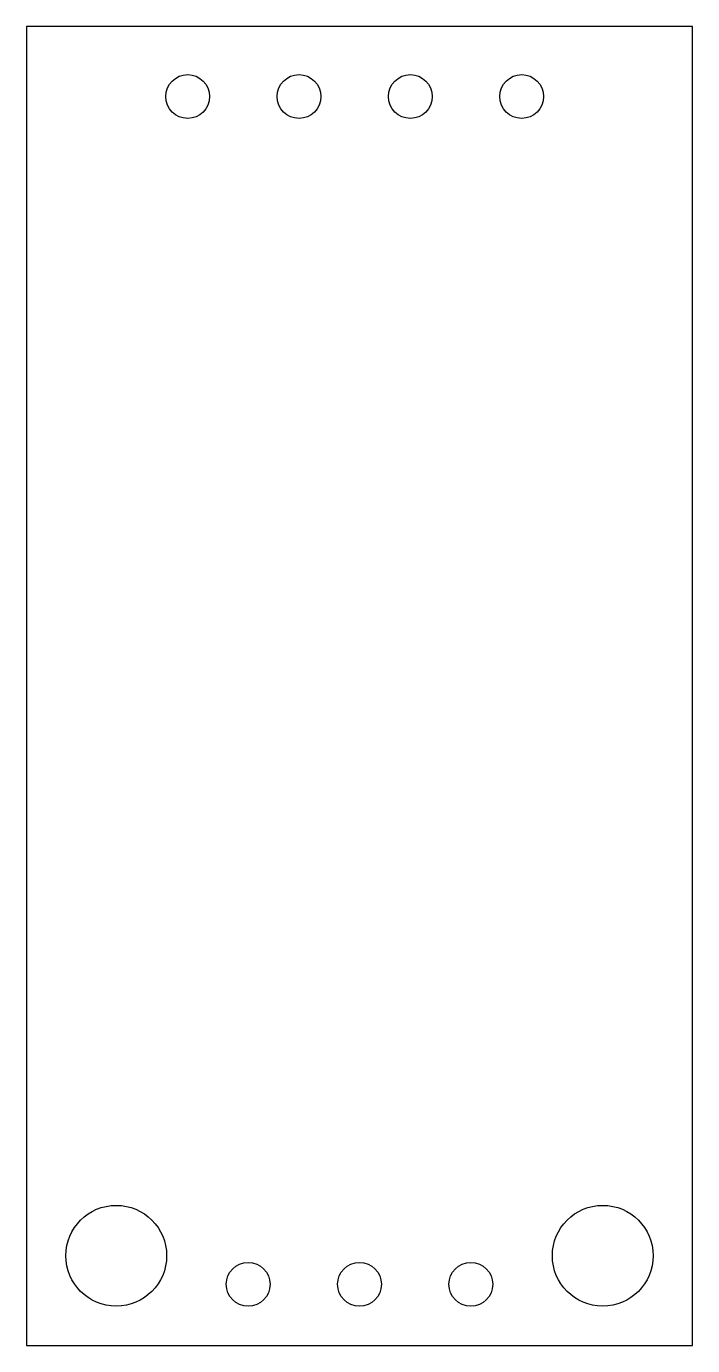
# Model space of a CAD drawing. Header units: millimetres. Extents: x -7.6 to 7.6, y -15.1 to 15.1.
import ezdxf

# ---------------------------------------------------------------- set-up
doc = ezdxf.new("R2010")
doc.units = ezdxf.units.MM
doc.layers.get('0').update_dxf_attribs({"linetype": 'CONTINUOUS'})

msp = doc.modelspace()

# ---------------------------------------------------------------- linework, layer by layer
msp.add_lwpolyline([(-7.6, -15.05), (7.6, -15.05), (7.6, 15.05), (-7.6, 15.05)], close=True)
for centre, radius in [((-3.92, 13.45), 0.5), ((-1.38, 13.45), 0.5), ((1.16, 13.45), 0.5), ((3.7, 13.45), 0.5), ((-5.55, -13), 1.15), ((5.55, -13), 1.15), ((-2.54, -13.65), 0.5), ((0, -13.65), 0.5), ((2.54, -13.65), 0.5)]:
    msp.add_circle(centre, radius)

doc.saveas('drawing.dxf')
